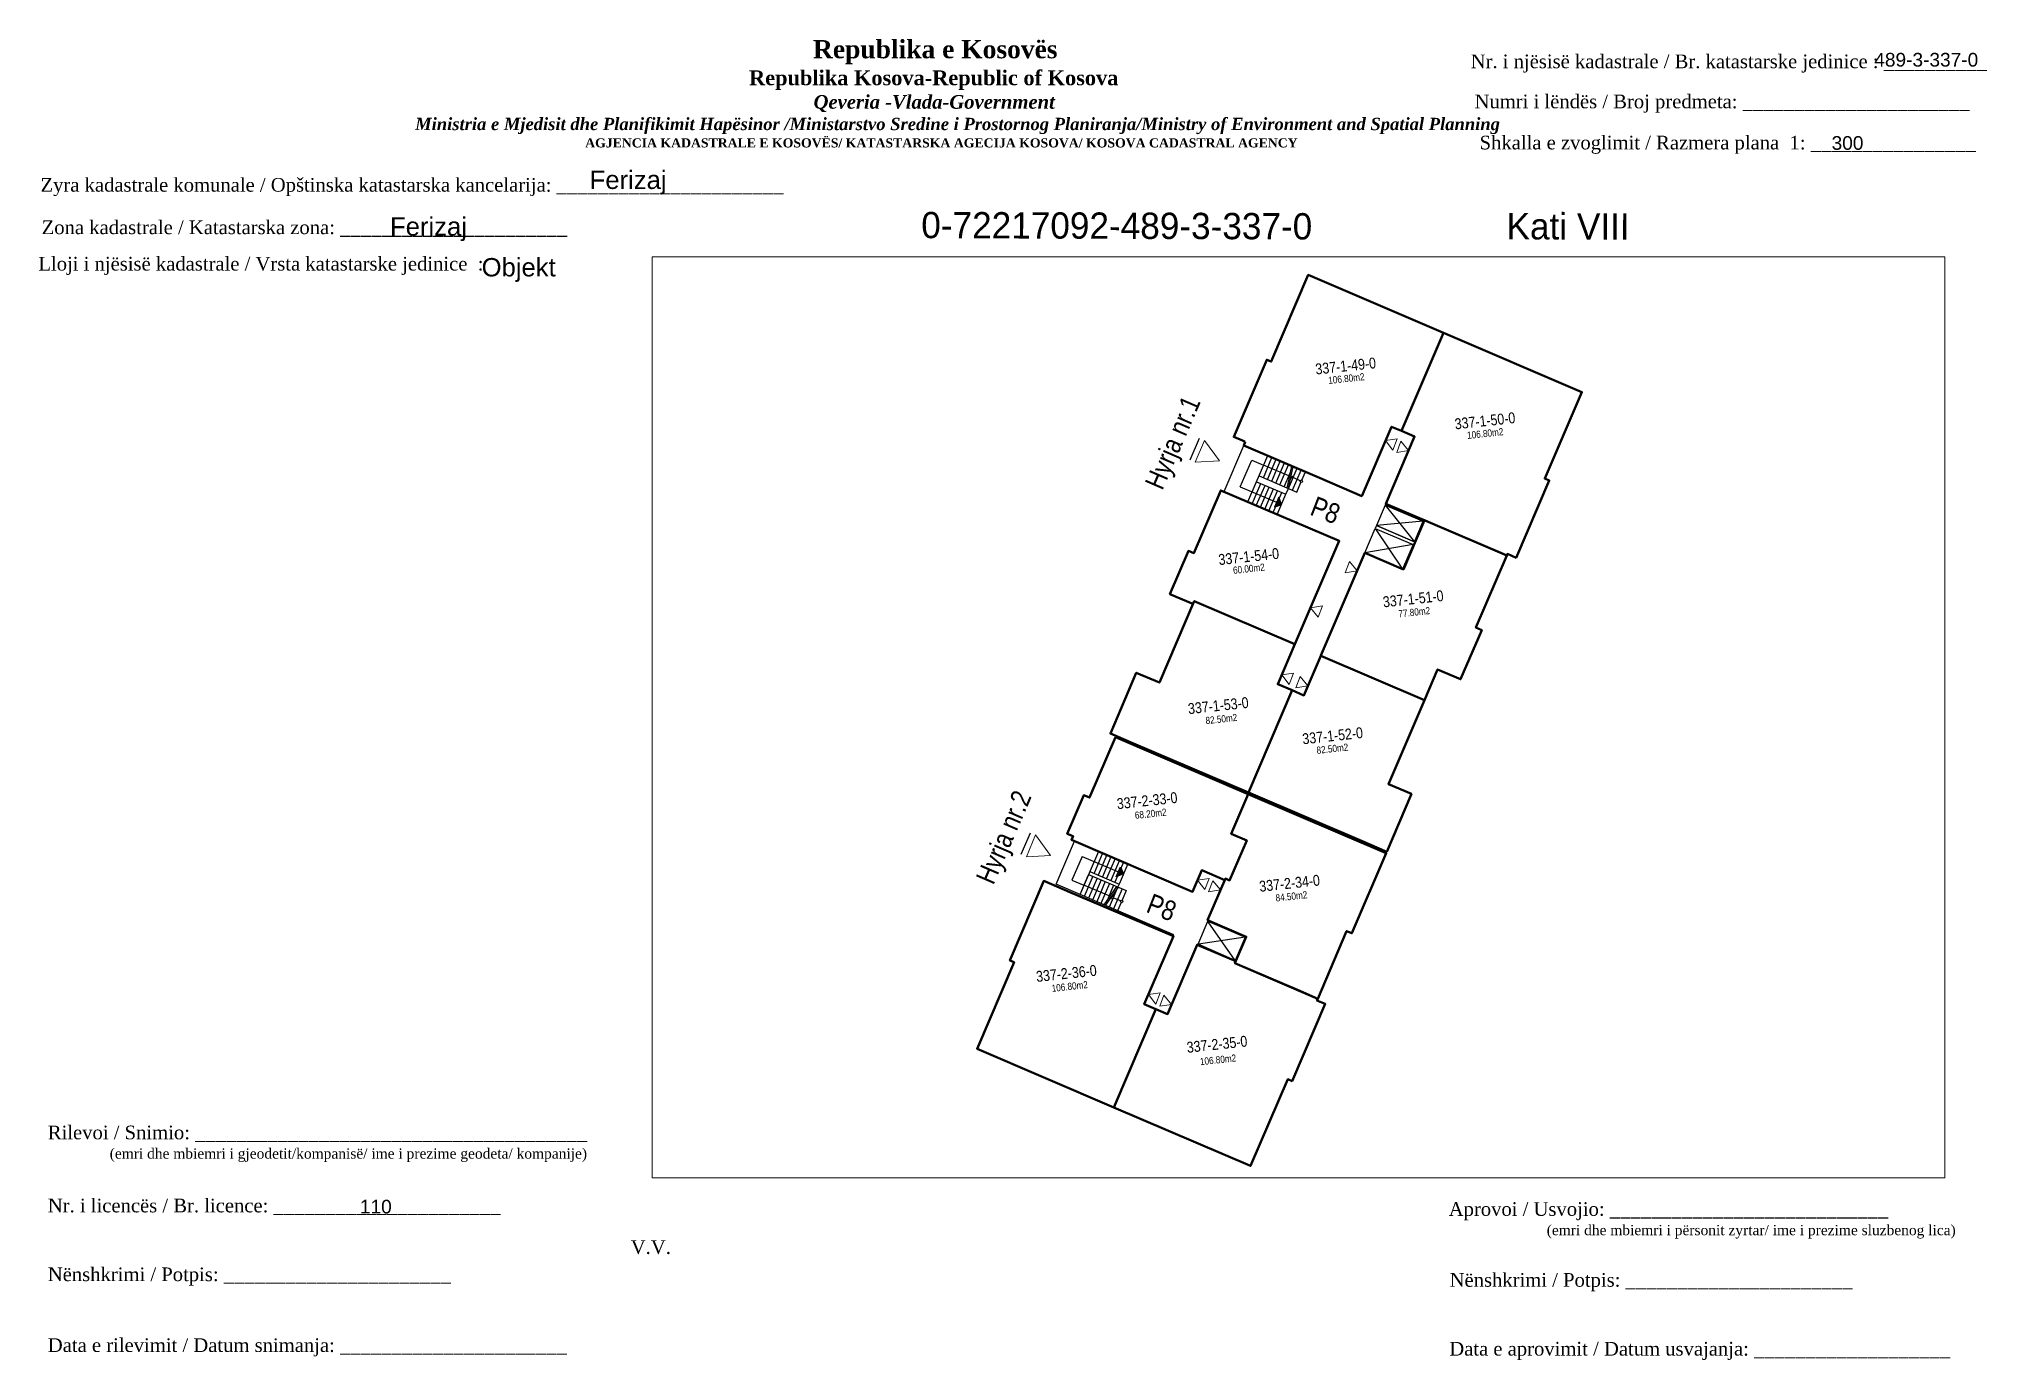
# Paper-space layout 'Kati 8' of a CAD drawing. Header units: feet, sheet in millimetres. Extents: x 2 to 288, y 2 to 196.
# The model-space entities are those that its viewports show. They can reach past a viewport. Long polylines and large blocks are cut down to what shows.
import ezdxf
from ezdxf.enums import TextEntityAlignment as Align

# ---------------------------------------------------------------- set-up
doc = ezdxf.new("R2010")
doc.units = ezdxf.units.FT
doc.header["$MEASUREMENT"] = 0
doc.layers.add('07 Kati 5', color=7, linetype='Continuous', lineweight=50)
doc.layers.add('Dyert', color=133, linetype='Continuous', lineweight=5)
doc.styles.add('Dimensionet CM', font='swissc.ttf', dxfattribs={"height": 15})

msp = doc.modelspace()

# ---------------------------------------------------------------- hatches: boundary and pattern name
at = {"layer": '07 Kati 5', "transparency": 33554687}
h = msp.add_hatch(color=0, dxfattribs=at)
h.dxf.hatch_style = 1
h.paths.add_polyline_path([(7512867.63, 4692984.96), (7512867.45, 4692985.42), (7512867.17, 4692984.77)])
h = msp.add_hatch(color=0, dxfattribs=at)
h.dxf.hatch_style = 1
h.paths.add_polyline_path([(7512857.56, 4692961.43), (7512857.1, 4692961.24), (7512857.38, 4692961.89)])

# ---------------------------------------------------------------- linework, layer by layer
for p, q in [((7512862.38, 4692989.15), (7512861.8, 4692987.77)), ((7512851.62, 4692964.03), (7512851.04, 4692962.66))]:
    msp.add_line(p, q)
at = {"color": 0, "ltscale": 10}
for p, q in [((7512865, 4692986.08), (7512865.73, 4692987.78)), ((7512865.49, 4692985.11), (7512866.75, 4692988.06)), ((7512865.73, 4692987.78), (7512866.49, 4692987.46)), ((7512866.04, 4692986.4), (7512867.91, 4692985.6)), ((7512866.2, 4692986.77), (7512868.6, 4692985.74)), ((7512855.97, 4692962.87), (7512854.79, 4692960.11)), ((7512854.93, 4692962.55), (7512854.28, 4692961.04)), ((7512855.42, 4692961.58), (7512857.29, 4692960.78)), ((7512854.28, 4692961.04), (7512855.05, 4692960.71)), ((7512855.34, 4692961.4), (7512857.74, 4692960.37))]:
    msp.add_line(p, q, dxfattribs=at)
at = {"color": 0, "lineweight": 40}
for points in [[(7512865.32, 4692988.94), (7512865.14, 4692989.02), (7512865.14, 4692989.02), (7512864.59, 4692989.25), (7512866.69, 4692994.17), (7512866.97, 4692994.05), (7512869.33, 4692999.57), (7512877.95, 4692995.88), (7512875.27, 4692989.63), (7512874.63, 4692989.9), (7512872.74, 4692985.49), (7512870.05, 4692986.64), (7512870.05, 4692986.64), (7512865.22, 4692988.71)], [(7512881.74, 4692981.8), (7512881.97, 4692981.71), (7512882.01, 4692981.8), (7512882.56, 4692981.56), (7512884.67, 4692986.48), (7512884.39, 4692986.6), (7512886.75, 4692992.11), (7512877.95, 4692995.88), (7512875.27, 4692989.63), (7512876.1, 4692989.27), (7512874.27, 4692985), (7512876.96, 4692983.85), (7512876.96, 4692983.85), (7512881.74, 4692981.8)], [(7512868.48, 4692976.06), (7512871.3, 4692982.63), (7512863.76, 4692985.85), (7512862.05, 4692981.86), (7512861.7, 4692982), (7512860.52, 4692979.25), (7512861.99, 4692978.62), (7512862.07, 4692978.8)], [(7512876.73, 4692983.95), (7512875.39, 4692980.82), (7512872.93, 4692981.87), (7512870.13, 4692975.33), (7512870.13, 4692975.32), (7512876.73, 4692972.5), (7512877.56, 4692974.45), (7512879.03, 4692973.83), (7512880.37, 4692976.95), (7512880, 4692977.11), (7512881.97, 4692981.71), (7512876.96, 4692983.85), (7512876.96, 4692983.85)], [(7512868.48, 4692976.06), (7512867.39, 4692973.51), (7512868.31, 4692973.12), (7512865.53, 4692966.61), (7512858.2, 4692969.74), (7512858.2, 4692969.74), (7512856.73, 4692970.37), (7512858.38, 4692974.24), (7512859.85, 4692973.61), (7512862.07, 4692978.8)], [(7512870.13, 4692975.32), (7512869.05, 4692972.8), (7512868.31, 4692973.12), (7512865.53, 4692966.61), (7512872.86, 4692963.47), (7512872.86, 4692963.47), (7512874.33, 4692962.84), (7512875.9, 4692966.52), (7512874.43, 4692967.15), (7512876.73, 4692972.5)], [(7512857.06, 4692970.13), (7512855.41, 4692966.29), (7512855.04, 4692966.44), (7512853.99, 4692963.99), (7512854.36, 4692963.83), (7512854.26, 4692963.6), (7512861.96, 4692960.3), (7512862.55, 4692961.67), (7512862.55, 4692961.67), (7512864.02, 4692961.04), (7512864.06, 4692961.14), (7512864.32, 4692961.02), (7512865.41, 4692963.56), (7512864.43, 4692963.98), (7512865.51, 4692966.51)], [(7512864.06, 4692961.14), (7512862.92, 4692958.48), (7512865.38, 4692957.43), (7512864.66, 4692955.75), (7512869.93, 4692953.49), (7512871.77, 4692957.79), (7512872.11, 4692957.65), (7512874.29, 4692962.75), (7512865.51, 4692966.51), (7512864.43, 4692963.98), (7512865.41, 4692963.56), (7512864.32, 4692961.02)], [(7512854.15, 4692960.28), (7512854.15, 4692960.28), (7512854.15, 4692960.28), (7512852.49, 4692960.99), (7512850.33, 4692955.93), (7512850.6, 4692955.81), (7512848.24, 4692950.3), (7512856.95, 4692946.57), (7512859.63, 4692952.82), (7512858.89, 4692953.14), (7512860.74, 4692957.46), (7512858.05, 4692958.61), (7512858.05, 4692958.61), (7512854.15, 4692960.28)], [(7512868.8, 4692953.98), (7512869.93, 4692953.49), (7512869.88, 4692953.38), (7512870.41, 4692953.16), (7512868.3, 4692948.24), (7512868.02, 4692948.36), (7512865.66, 4692942.84), (7512856.95, 4692946.57), (7512859.63, 4692952.82), (7512860.37, 4692952.51), (7512862.25, 4692956.92), (7512864.71, 4692955.87), (7512864.66, 4692955.75), (7512868.8, 4692953.98)]]:
    msp.add_lwpolyline(points, close=True, dxfattribs=at)
at = {"color": 0}
for points in [[(7512865.22, 4692988.71), (7512872.74, 4692985.49), (7512874.63, 4692989.9), (7512876.1, 4692989.27), (7512874.23, 4692984.91), (7512876.69, 4692983.86), (7512876.14, 4692982.56), (7512873.68, 4692983.62), (7512873.6, 4692983.43), (7512876.06, 4692982.38), (7512875.39, 4692980.82), (7512872.93, 4692981.87), (7512869.05, 4692972.8), (7512867.39, 4692973.51), (7512871.3, 4692982.63), (7512863.97, 4692985.77)], [(7512873.68, 4692983.62), (7512876.09, 4692982.58), (7512876.64, 4692983.88), (7512874.23, 4692984.91)], [(7512873.6, 4692983.43), (7512876.01, 4692982.4), (7512875.34, 4692980.84), (7512872.93, 4692981.87)], [(7512854.45, 4692963.52), (7512861.96, 4692960.31), (7512862.55, 4692961.67), (7512864.02, 4692961.04), (7512862.92, 4692958.48), (7512865.38, 4692957.43), (7512864.71, 4692955.87), (7512862.25, 4692956.92), (7512860.37, 4692952.51), (7512858.89, 4692953.14), (7512860.78, 4692957.55), (7512853.27, 4692960.77)], [(7512862.94, 4692958.42), (7512865.31, 4692957.41), (7512864.68, 4692955.93), (7512862.31, 4692956.95)]]:
    msp.add_lwpolyline(points, close=True, dxfattribs=at)
for points in [[(7512866.47, 4692986.65), (7512867.02, 4692987.94)], [(7512866.73, 4692986.54), (7512867.28, 4692987.83)], [(7512867, 4692986.43), (7512867.55, 4692987.71)], [(7512867.27, 4692986.31), (7512867.82, 4692987.6)], [(7512867.53, 4692986.2), (7512868.08, 4692987.48)], [(7512865.76, 4692985), (7512866.31, 4692986.29)], [(7512868.09, 4692986.77), (7512866.49, 4692987.46)], [(7512867.8, 4692986.08), (7512868.2, 4692987.01)], [(7512867.99, 4692986), (7512868.28, 4692987.4)], [(7512868.07, 4692985.97), (7512868.62, 4692987.26)], [(7512868.08, 4692985.96), (7512868.37, 4692987.36)], [(7512868.24, 4692986.71), (7512868.41, 4692986.78)], [(7512868.24, 4692986.71), (7512868.31, 4692986.54)], [(7512868.33, 4692985.86), (7512868.88, 4692987.14)], [(7512868.82, 4692986.46), (7512868.36, 4692986.66)], [(7512868.6, 4692985.74), (7512868.86, 4692986.36)], [(7512868.93, 4692986.5), (7512869.15, 4692987.03)], [(7512866.02, 4692984.88), (7512866.58, 4692986.17)], [(7512866.29, 4692984.77), (7512866.84, 4692986.06)], [(7512866.56, 4692984.66), (7512867.11, 4692985.94)], [(7512866.82, 4692984.54), (7512867.38, 4692985.83)], [(7512867.09, 4692984.43), (7512867.64, 4692985.72)], [(7512867.63, 4692984.96), (7512867.45, 4692985.42), (7512867.17, 4692984.77), (7512867.63, 4692984.96)], [(7512867.36, 4692984.31), (7512867.91, 4692985.6)], [(7512876.64, 4692983.88), (7512873.68, 4692983.62)], [(7512874.23, 4692984.91), (7512876.09, 4692982.58)], [(7512873.6, 4692983.43), (7512875.34, 4692980.84)], [(7512876.01, 4692982.4), (7512872.93, 4692981.87)], [(7512856.24, 4692962.76), (7512855.69, 4692961.47)], [(7512856.51, 4692962.64), (7512855.95, 4692961.36)], [(7512856.77, 4692962.53), (7512856.22, 4692961.24)], [(7512857.04, 4692962.41), (7512856.49, 4692961.13)], [(7512857.31, 4692962.3), (7512856.75, 4692961.01)], [(7512857.57, 4692962.19), (7512857.02, 4692960.9)], [(7512857.56, 4692961.43), (7512857.1, 4692961.24), (7512857.38, 4692961.89), (7512857.56, 4692961.43)], [(7512857.84, 4692962.07), (7512857.29, 4692960.78)], [(7512855.3, 4692961.31), (7512854.79, 4692960.11)], [(7512856.65, 4692960.03), (7512855.05, 4692960.71)], [(7512855.61, 4692961.29), (7512855.06, 4692960)], [(7512855.88, 4692961.17), (7512855.33, 4692959.88)], [(7512856.14, 4692961.06), (7512855.59, 4692959.77)], [(7512856.41, 4692960.94), (7512855.86, 4692959.66)], [(7512856.68, 4692960.83), (7512856.13, 4692959.54)], [(7512857.13, 4692960.63), (7512856.32, 4692959.46)], [(7512857.23, 4692960.59), (7512856.41, 4692959.42)], [(7512856.94, 4692960.72), (7512856.55, 4692959.79)], [(7512857.21, 4692960.6), (7512856.66, 4692959.31)], [(7512857.48, 4692960.49), (7512856.92, 4692959.2)], [(7512857.74, 4692960.37), (7512857.48, 4692959.76)], [(7512856.79, 4692959.96), (7512856.97, 4692960.03)], [(7512856.79, 4692959.96), (7512856.86, 4692959.79)], [(7512857.37, 4692959.71), (7512856.91, 4692959.91)], [(7512857.42, 4692959.61), (7512857.19, 4692959.09)], [(7512864.68, 4692955.93), (7512862.95, 4692958.39)], [(7512865.31, 4692957.41), (7512862.34, 4692956.96)]]:
    msp.add_lwpolyline(points, dxfattribs=at)
at = {"color": 0, "ltscale": 10}
for points in [[(7512865, 4692986.08), (7512867.31, 4692985.1)], [(7512867.91, 4692985.6), (7512868.07, 4692985.97)], [(7512854.93, 4692962.55), (7512857.24, 4692961.57)], [(7512857.29, 4692960.78), (7512857.21, 4692960.6)]]:
    msp.add_lwpolyline(points, dxfattribs=at)
at = {"color": 0}
for centre in [(7512868.89, 4692986.43), (7512857.45, 4692959.68)]:
    msp.add_circle(centre, 0.08, dxfattribs=at)
at = {"layer": 'Dyert', "color": 0}
for p, q in [((7512862.14, 4692987.65), (7512862.72, 4692989.03)), ((7512862.72, 4692989.03), (7512863.67, 4692987.72)), ((7512863.67, 4692987.72), (7512862.14, 4692987.65)), ((7512851.39, 4692962.53), (7512851.97, 4692963.91)), ((7512851.97, 4692963.91), (7512852.91, 4692962.6)), ((7512852.91, 4692962.6), (7512851.39, 4692962.53))]:
    msp.add_line(p, q, dxfattribs=at)
for points in [[(7512875, 4692989.12), (7512874.72, 4692988.41), (7512874.25, 4692989.02)], [(7512875.23, 4692988.99), (7512875.72, 4692988.39), (7512874.96, 4692988.27)], [(7512871.95, 4692981.32), (7512872.44, 4692980.73), (7512871.68, 4692980.61)], [(7512870.23, 4692978.49), (7512869.95, 4692977.77), (7512869.48, 4692978.38)], [(7512868.4, 4692974.21), (7512868.12, 4692973.49), (7512867.65, 4692974.1)], [(7512868.82, 4692973.99), (7512869.3, 4692973.4), (7512868.54, 4692973.28)], [(7512863.03, 4692961.14), (7512862.74, 4692960.43), (7512862.27, 4692961.04)], [(7512863.26, 4692961), (7512863.74, 4692960.41), (7512862.98, 4692960.29)], [(7512859.91, 4692953.86), (7512859.63, 4692953.14), (7512859.16, 4692953.75)], [(7512860.14, 4692953.72), (7512860.63, 4692953.12), (7512859.87, 4692953.01)]]:
    msp.add_lwpolyline(points, close=True, dxfattribs=at)

# ---------------------------------------------------------------- texts
at = {"layer": 'Dyert', "color": 0, "lineweight": 20, "style": 'Dimensionet CM'}
for s, p in [('337-1-49-0', (7512871.71, 4692993.77)), ('337-1-50-0', (7512880.58, 4692990.28)), ('337-1-54-0', (7512865.54, 4692981.64)), ('337-1-51-0', (7512876.01, 4692978.95)), ('337-1-53-0', (7512863.6, 4692972.15)), ('337-1-52-0', (7512870.88, 4692970.23)), ('337-2-33-0', (7512859.07, 4692966.1)), ('337-2-34-0', (7512868.14, 4692960.84)), ('337-2-36-0', (7512853.93, 4692955.1)), ('337-2-35-0', (7512863.52, 4692950.59))]:
    msp.add_text(s, height=0.691, rotation=6.1416, dxfattribs=at).set_placement(p, align=Align.MIDDLE_CENTER)
at = {"layer": 'Dyert', "color": 0, "style": 'Dimensionet CM'}
for s, p in [('Hyrja nr.1', (7512860.04, 4692985.8)), ('Hyrja nr.2', (7512849.28, 4692960.68))]:
    msp.add_text(s, height=1.249, rotation=66.623, dxfattribs=at).set_placement(p)
at = {"layer": 'Dyert', "color": 0, "lineweight": 20, "attachment_point": 3, "style": 'Dimensionet CM'}
for s, insert, char_height, width, rotation in [('106.80m2', (7512872.88, 4692993.32), 0.454, 1.7296, 6.1416), ('106.80m2', (7512881.72, 4692989.82), 0.454, 1.7296, 6.1416), ('P8', (7512871.49, 4692984.86), 1.272, 20.46, 338.7049), ('60.00m2', (7512866.53, 4692981.2), 0.454, 1.7296, 6.1416), ('77.80m2', (7512877.06, 4692978.43), 0.454, 1.7296, 6.1416), ('82.50m2', (7512864.78, 4692971.63), 0.454, 1.7296, 6.1416), ('82.50m2', (7512871.85, 4692969.74), 0.454, 1.7296, 6.1416), ('68.20m2', (7512860.28, 4692965.6), 0.454, 1.7296, 6.1416), ('84.50m2', (7512869.24, 4692960.34), 0.454, 1.7296, 6.1416), ('P8', (7512861.06, 4692959.57), 1.272, 20.46, 338.7049), ('106.80m2', (7512855.27, 4692954.62), 0.454, 1.7296, 6.1416), ('106.80m2', (7512864.71, 4692949.95), 0.454, 1.7296, 6.1416)]:
    msp.add_mtext(s, dxfattribs=dict(at, insert=insert, char_height=char_height, width=width, rotation=rotation))

psp = doc.layouts.new('Kati 8')

# ---------------------------------------------------------------- texts
at = {"attachment_point": 1}
for s, insert, char_height, width in [('\\pi77.297;{\\fBook Antiqua|b1|i0|c0|p18;\\H1.333x;Republika e Kosovës\\fTimes New Roman|b1|i0|c0|p18;\\P\\pi67.927;\\fBook Antiqua|b1|i0|c0|p18;\\H0.8125x;Republika Kosova-Republic of Kosova\\fTimes New Roman|b1|i0|c0|p18;\\P\\pi77.378;\\fBook Antiqua|b1|i1|c0|p18;\\H0.9233x;Qeveria -Vlada-Government \\P\\pi13.032,l6,t23.033;\\fTimes New Roman|b1|i1|c0|p18;\\H0.9x;Ministria e Mjedisit dhe Planifikimit Hapësinor /Ministarstvo Sredine i Prostornog Planiranja/Ministry of Environment and Spatial Planning\\P\\pi43.931,l0,tz;\\fBook Antiqua|b1|i0|c0|p18;\\H0.7406x;AGJENCIA KADASTRALE E KOSOVËS/ KATASTARSKA AGECIJA KOSOVA/ KOSOVA CADASTRAL AGENCY}', (38.54, 195.74), 2, 191.8237), ('{\\fTimes New Roman|b0|i0|c0|p18;Nr. i njësisë kadastrale / Br. katastarske jedinice : __________}', (212.14, 193.62), 2, 98.5379), ('{\\fArial|b0|i0|c0|p34;489-3-337-0}', (271.24, 193.86), 2, 29.4868), ('{\\fTimes New Roman|b0|i0|c0|p18; Numri i lëndës / Broj predmeta: ______________________}', (211.95, 187.75), 2, 83.344), ('{\\fTimes New Roman|b0|i0|c0|p18; Shkalla e zvoglimit / Razmera plana  1: ________________}', (212.69, 181.73), 2, 98.5379), ('{\\fArial|b0|i0|c0|p34;300}', (264.99, 181.67), 2, 29.4868), ('{\\fTimes New Roman|b0|i0|c0|p18; Zyra kadastrale komunale / Opštinska katastarska kancelarija: ______________________}', (1.96, 175.54), 2, 114.6874), ('{\\fArial|b0|i0|c0|p34;Ferizaj}', (83.13, 176.62), 2.6863, 39.6044), ('{\\fTimes New Roman|b0|i0|c0|p18; Zona kadastrale / Katastarska zona: ______________________}', (2.13, 169.32), 2, 83.344), ('{\\fArial|b0|i0|c0|p34;Ferizaj}', (53.9, 169.79), 2.6863, 39.6044), ('{\\fTimes New Roman|b0|i0|c0|p18; Lloji i njësisë kadastrale / Vrsta katastarske jedinice  : }', (1.65, 163.99), 2, 83.344), ('{\\fArial|b0|i0|c0|p34;Objekt}', (67.31, 163.82), 2.6863, 39.6044), ('{\\fTimes New Roman|b0|i0|c0|p18; Rilevoi / Snimio: ______________________________________\\P             \\H0.75x;(emri dhe mbiemri i gjeodetit/kompanisë/ ime i prezime geodeta/ kompanije)}', (3.03, 36.79), 2, 87.3883), ('{\\fTimes New Roman|b0|i0|c0|p18; Nr. i licencës / Br. licence: ______________________\\P                                }', (3.03, 26.09), 2, 83.344), ('{\\fArial|b0|i0|c0|p34;110}', (49.48, 25.93), 2.0032, 371.0481), ('{\\fTimes New Roman|b0|i0|c0|p18; Aprovoi / Usvojio: ___________________________\\P                    \\H0.75x;(emri dhe mbiemri i përsonit zyrtar/ ime i prezime sluzbenog lica)}', (208.17, 25.58), 2, 83.344), ('{\\fTimes New Roman|b0|i0|c0|p18;V.V.                                 }', (89.15, 20), 2, 9.4297), ('{\\fTimes New Roman|b0|i0|c0|p18; Nënshkrimi / Potpis: ______________________\\P                                 }', (3.03, 16.02), 2, 83.344), ('{\\fTimes New Roman|b0|i0|c0|p18; Nënshkrimi / Potpis: ______________________\\P                                 }', (208.3, 15.2), 2, 83.344), ('{\\fTimes New Roman|b0|i0|c0|p18; Data e rilevimit / Datum snimanja: ______________________\\P                                 }', (3.03, 5.65), 2, 83.344), ('{\\fTimes New Roman|b0|i0|c0|p18; Data e aprovimit / Datum usvajanja: ___________________\\P                                 }', (208.25, 5.12), 2, 83.344)]:
    psp.add_mtext(s, dxfattribs=dict(at, insert=insert, char_height=char_height, width=width))
at = {"width": 114.1591, "attachment_point": 1, "rotation": 359.8086}
for s, insert, char_height in [('0-72217092-489-3-337-0', (131.7, 170.58), 3.8498), ('Kati VIII', (217.4, 170.41), 3.85)]:
    psp.add_mtext(s, dxfattribs=dict(at, insert=insert, char_height=char_height))

# ---------------------------------------------------------------- viewports
at = {"layer": '0'}
psp.add_viewport(center=(186.93, 96.57), size=(189.29, 134.811), view_center_point=(7512868.71, 4692971.4), view_height=58.6135, dxfattribs=at)

doc.saveas('drawing.dxf')
